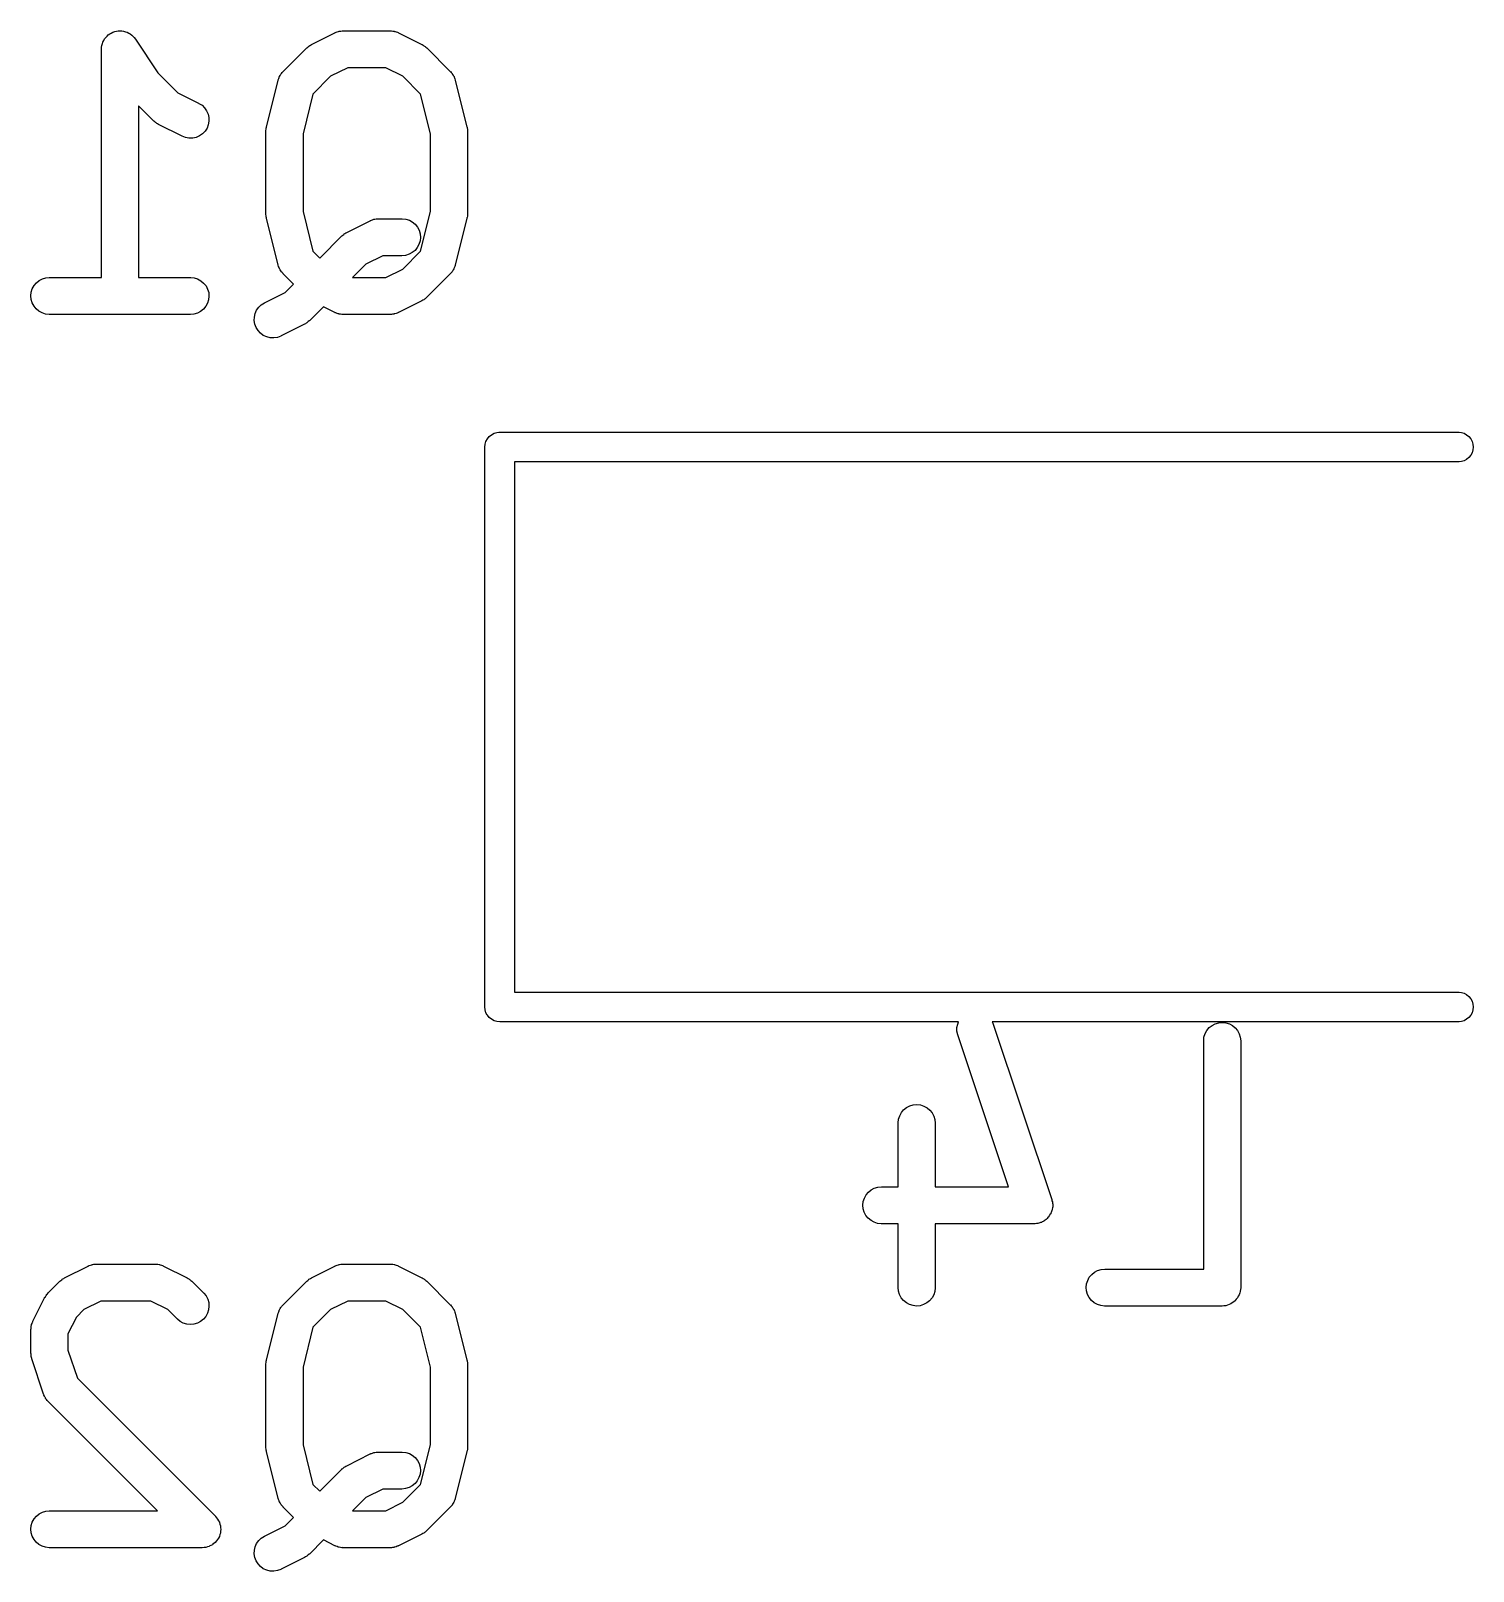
# Model space of a CAD drawing. Extents: x 108.5 to 143.7, y -108.5 to -91.4.
# Drawn here: x 137.81 to 143.66, y -98.42 to -92.18 of the extents above; entities that cross this region are included whole.
import ezdxf

# ---------------------------------------------------------------- set-up
doc = ezdxf.new("R2010")
doc.units = 0
doc.header["$MEASUREMENT"] = 0
doc.layers.add('BLACK', color=7, linetype='CONTINUOUS')

msp = doc.modelspace()

# ---------------------------------------------------------------- linework, layer by layer
at = {"layer": 'BLACK', "linetype": 'CONTINUOUS'}
for p, q in [((138.169, -92.1781), (138.177, -92.1774)), ((138.177, -92.1774), (138.177, -92.1774)), ((138.177, -92.1774), (138.184, -92.1781)), ((138.177, -92.1774), (138.177, -92.1774)), ((139.071, -92.1783), (139.077, -92.1775)), ((139.077, -92.1775), (139.079, -92.1776)), ((139.079, -92.1776), (139.081, -92.1774)), ((139.081, -92.1774), (139.271, -92.1774)), ((139.271, -92.1774), (139.272, -92.1774)), ((139.272, -92.1774), (139.275, -92.1776)), ((139.275, -92.1776), (139.277, -92.1776)), ((139.277, -92.1776), (139.282, -92.1784)), ((138.102, -92.2439), (138.103, -92.2369)), ((138.103, -92.2368), (138.105, -92.2294)), ((138.103, -92.2369), (138.103, -92.2368)), ((138.103, -92.2368), (138.103, -92.2368)), ((138.105, -92.2294), (138.107, -92.2229)), ((138.107, -92.2228), (138.111, -92.2162)), ((138.107, -92.2229), (138.107, -92.2228)), ((138.107, -92.2229), (138.107, -92.2229)), ((138.111, -92.2162), (138.114, -92.2101)), ((138.114, -92.21), (138.119, -92.2045)), ((138.114, -92.2101), (138.114, -92.21)), ((138.114, -92.2101), (138.114, -92.2101)), ((138.119, -92.2045), (138.124, -92.1989)), ((138.124, -92.1988), (138.129, -92.1943)), ((138.124, -92.1989), (138.124, -92.1988)), ((138.124, -92.1988), (138.124, -92.1988)), ((138.129, -92.1943), (138.135, -92.1897)), ((138.135, -92.1896), (138.141, -92.1863)), ((138.135, -92.1897), (138.135, -92.1896)), ((138.135, -92.1897), (138.135, -92.1897)), ((138.141, -92.1863), (138.148, -92.1829)), ((138.148, -92.1828), (138.155, -92.1808)), ((138.148, -92.1829), (138.148, -92.1828)), ((138.148, -92.1829), (138.148, -92.1829)), ((138.155, -92.1808), (138.162, -92.1787)), ((138.162, -92.1787), (138.169, -92.1781)), ((138.162, -92.1787), (138.162, -92.1787)), ((138.162, -92.1787), (138.162, -92.1787)), ((138.184, -92.1781), (138.191, -92.1789)), ((138.191, -92.1789), (138.191, -92.1789)), ((138.191, -92.1789), (138.191, -92.1789)), ((138.191, -92.1789), (138.198, -92.1811)), ((138.198, -92.1811), (138.205, -92.1832)), ((138.205, -92.1832), (138.205, -92.1832)), ((138.205, -92.1832), (138.205, -92.1832)), ((138.205, -92.1832), (138.212, -92.1868)), ((138.212, -92.1868), (138.218, -92.1901)), ((138.218, -92.1901), (138.218, -92.1902)), ((138.218, -92.1902), (138.218, -92.1902)), ((138.218, -92.1902), (138.224, -92.1948)), ((138.224, -92.1948), (138.229, -92.1994)), ((138.229, -92.1994), (138.229, -92.1995)), ((138.229, -92.1995), (138.229, -92.1995)), ((138.229, -92.1995), (138.234, -92.205)), ((138.234, -92.205), (138.239, -92.2108)), ((138.239, -92.2108), (138.33, -92.3475)), ((138.94, -92.2407), (138.942, -92.239)), ((138.942, -92.239), (138.945, -92.2371)), ((138.945, -92.2371), (138.949, -92.2352)), ((138.949, -92.2352), (138.952, -92.2329)), ((138.952, -92.2329), (139.047, -92.1853)), ((139.047, -92.1853), (139.048, -92.1848)), ((139.048, -92.1848), (139.05, -92.1841)), ((139.05, -92.1841), (139.052, -92.183)), ((139.052, -92.183), (139.057, -92.1816)), ((139.057, -92.1816), (139.062, -92.1798)), ((139.062, -92.1798), (139.064, -92.1794)), ((139.064, -92.1794), (139.066, -92.1788)), ((139.066, -92.1788), (139.071, -92.1783)), ((139.282, -92.1784), (139.287, -92.179)), ((139.287, -92.179), (139.289, -92.1797)), ((139.289, -92.1797), (139.291, -92.1801)), ((139.291, -92.1801), (139.296, -92.1819)), ((139.296, -92.1819), (139.301, -92.1834)), ((139.301, -92.1834), (139.303, -92.1845)), ((139.303, -92.1845), (139.305, -92.1853)), ((139.305, -92.1853), (139.4, -92.2329)), ((139.4, -92.2329), (139.401, -92.2334)), ((139.401, -92.2334), (139.405, -92.2357)), ((139.405, -92.2357), (139.408, -92.2377)), ((139.408, -92.2377), (139.411, -92.2397)), ((139.411, -92.2397), (139.413, -92.2414)), ((138.101, -92.2513), (138.102, -92.2439)), ((138.101, -92.2514), (138.101, -92.2513)), ((138.101, -92.2515), (138.101, -92.2514)), ((138.101, -92.2514), (138.101, -92.2514)), ((138.101, -92.2524), (138.101, -92.2515)), ((138.101, -93.1774), (138.101, -92.2524)), ((138.837, -92.3422), (138.933, -92.247)), ((138.933, -92.2462), (138.937, -92.2436)), ((138.933, -92.247), (138.933, -92.2462)), ((138.937, -92.2436), (138.94, -92.2407)), ((139.413, -92.2414), (139.416, -92.2443)), ((139.416, -92.2443), (139.42, -92.247)), ((139.42, -92.247), (139.515, -92.3422)), ((138.33, -92.3475), (138.411, -92.4288)), ((138.821, -92.3664), (138.822, -92.3644)), ((138.822, -92.3644), (138.823, -92.3623)), ((138.823, -92.3623), (138.826, -92.358)), ((138.826, -92.358), (138.828, -92.3535)), ((138.828, -92.3535), (138.83, -92.3518)), ((138.83, -92.3518), (138.831, -92.3499)), ((138.831, -92.3499), (138.834, -92.3461)), ((138.834, -92.3461), (138.837, -92.3422)), ((139.03, -92.3616), (138.958, -92.4336)), ((139.099, -92.3274), (139.03, -92.3616)), ((139.254, -92.3274), (139.099, -92.3274)), ((139.322, -92.3616), (139.254, -92.3274)), ((139.394, -92.4336), (139.322, -92.3616)), ((139.515, -92.3422), (139.516, -92.343)), ((139.516, -92.343), (139.519, -92.3469)), ((139.519, -92.3469), (139.522, -92.3507)), ((139.522, -92.3507), (139.523, -92.3526)), ((139.523, -92.3526), (139.525, -92.3544)), ((139.525, -92.3544), (139.527, -92.3589)), ((139.527, -92.3589), (139.53, -92.3633)), ((139.53, -92.3633), (139.531, -92.3654)), ((138.77, -92.5675), (138.818, -92.377)), ((138.818, -92.376), (138.82, -92.3713)), ((138.818, -92.377), (138.818, -92.376)), ((138.82, -92.3713), (138.821, -92.3664)), ((139.531, -92.3654), (139.532, -92.3674)), ((139.532, -92.3674), (139.533, -92.3723)), ((139.533, -92.3723), (139.535, -92.377)), ((139.535, -92.377), (139.582, -92.5675)), ((138.314, -92.5435), (138.251, -92.4811)), ((138.251, -92.4811), (138.251, -93.1774)), ((138.411, -92.4288), (138.495, -92.471)), ((138.495, -92.471), (138.496, -92.4715)), ((138.496, -92.4715), (138.509, -92.4795)), ((138.509, -92.4795), (138.519, -92.4897)), ((138.519, -92.4897), (138.527, -92.5017)), ((138.958, -92.4336), (138.918, -92.5949)), ((139.435, -92.5949), (139.394, -92.4336)), ((138.317, -92.5462), (138.314, -92.5435)), ((138.32, -92.5491), (138.317, -92.5462)), ((138.323, -92.5508), (138.32, -92.5491)), ((138.325, -92.5528), (138.323, -92.5508)), ((138.527, -92.5017), (138.533, -92.5151)), ((138.533, -92.5151), (138.536, -92.5294)), ((138.537, -92.5441), (138.534, -92.5585)), ((138.536, -92.5294), (138.537, -92.5441)), ((138.329, -92.5548), (138.325, -92.5528)), ((138.332, -92.5571), (138.329, -92.5548)), ((138.333, -92.5576), (138.332, -92.5571)), ((138.428, -92.6052), (138.333, -92.5576)), ((138.442, -92.6104), (138.428, -92.6052)), ((138.456, -92.6129), (138.442, -92.6104)), ((138.471, -92.6125), (138.456, -92.6129)), ((138.485, -92.6093), (138.471, -92.6125)), ((138.499, -92.6034), (138.485, -92.6093)), ((138.511, -92.595), (138.499, -92.6034)), ((138.521, -92.5844), (138.511, -92.595)), ((138.529, -92.5721), (138.521, -92.5844)), ((138.534, -92.5585), (138.529, -92.5721)), ((138.768, -92.582), (138.769, -92.5761)), ((138.768, -92.5833), (138.768, -92.582)), ((138.768, -92.5847), (138.768, -92.5833)), ((138.768, -92.5857), (138.768, -92.5847)), ((138.768, -92.919), (138.768, -92.5857)), ((138.769, -92.5701), (138.77, -92.5688)), ((138.769, -92.5761), (138.769, -92.5701)), ((138.77, -92.5688), (138.77, -92.5675)), ((138.918, -92.5949), (138.918, -92.9098)), ((139.435, -92.9098), (139.435, -92.5949)), ((139.582, -92.5675), (139.583, -92.5685)), ((139.583, -92.5685), (139.583, -92.5699)), ((139.583, -92.5699), (139.583, -92.5711)), ((139.583, -92.5711), (139.584, -92.5771)), ((139.584, -92.5771), (139.584, -92.583)), ((139.584, -92.583), (139.584, -92.5844)), ((139.584, -92.5844), (139.585, -92.5857)), ((139.585, -92.5857), (139.585, -92.919)), ((138.768, -92.9204), (138.768, -92.919)), ((138.768, -92.9217), (138.768, -92.9204)), ((138.769, -92.9276), (138.768, -92.9217)), ((138.918, -92.9098), (138.958, -93.0712)), ((139.394, -93.0712), (139.435, -92.9098)), ((139.585, -92.9201), (139.584, -92.9214)), ((139.584, -92.9214), (139.584, -92.9228)), ((139.584, -92.9228), (139.584, -92.9287)), ((139.585, -92.919), (139.585, -92.9201)), ((138.769, -92.9336), (138.769, -92.9276)), ((138.77, -92.9349), (138.769, -92.9336)), ((138.77, -92.9362), (138.77, -92.9349)), ((138.77, -92.9372), (138.77, -92.9362)), ((138.818, -93.1277), (138.77, -92.9372)), ((139.095, -92.9948), (139.19, -92.9472)), ((139.19, -92.9472), (139.191, -92.9467)), ((139.191, -92.9467), (139.193, -92.946)), ((139.193, -92.946), (139.195, -92.9449)), ((139.195, -92.9449), (139.2, -92.9435)), ((139.2, -92.9435), (139.205, -92.9417)), ((139.205, -92.9417), (139.207, -92.9414)), ((139.207, -92.9414), (139.209, -92.9407)), ((139.209, -92.9407), (139.214, -92.9402)), ((139.214, -92.9402), (139.219, -92.9394)), ((139.219, -92.9394), (139.222, -92.9395)), ((139.222, -92.9395), (139.224, -92.9393)), ((139.224, -92.9393), (139.319, -92.9393)), ((139.319, -92.9393), (139.32, -92.9393)), ((139.32, -92.9393), (139.335, -92.9409)), ((139.335, -92.9409), (139.349, -92.9453)), ((139.349, -92.9453), (139.361, -92.9524)), ((139.361, -92.9524), (139.373, -92.9618)), ((139.373, -92.9618), (139.382, -92.9732)), ((139.382, -92.9732), (139.389, -92.9862)), ((139.389, -92.9862), (139.393, -93.0002)), ((139.582, -92.9372), (139.535, -93.1277)), ((139.583, -92.9346), (139.582, -92.9359)), ((139.582, -92.9359), (139.582, -92.9372)), ((139.584, -92.9287), (139.583, -92.9346)), ((138.986, -93.0987), (139.076, -93.0089)), ((139.076, -93.0081), (139.08, -93.0055)), ((139.076, -93.0089), (139.076, -93.0081)), ((139.08, -93.0055), (139.083, -93.0026)), ((139.083, -93.0026), (139.085, -93.0009)), ((139.085, -93.0009), (139.088, -92.999)), ((139.088, -92.999), (139.091, -92.9971)), ((139.091, -92.9971), (139.095, -92.9948)), ((139.388, -93.0433), (139.381, -93.0562)), ((139.393, -93.0294), (139.388, -93.0433)), ((139.393, -93.0002), (139.394, -93.0148)), ((139.394, -93.0148), (139.393, -93.0294)), ((138.958, -93.0712), (138.986, -93.0987)), ((139.242, -93.0893), (139.173, -93.1235)), ((139.319, -93.0893), (139.242, -93.0893)), ((139.334, -93.0879), (139.319, -93.0893)), ((139.322, -93.1431), (139.394, -93.0712)), ((139.348, -93.0836), (139.334, -93.0879)), ((139.361, -93.0768), (139.348, -93.0836)), ((139.372, -93.0675), (139.361, -93.0768)), ((139.381, -93.0562), (139.372, -93.0675)), ((138.819, -93.1325), (138.818, -93.1277)), ((138.821, -93.1374), (138.819, -93.1325)), ((138.822, -93.1394), (138.821, -93.1374)), ((138.823, -93.1415), (138.822, -93.1394)), ((138.825, -93.1459), (138.823, -93.1415)), ((138.828, -93.1504), (138.825, -93.1459)), ((138.829, -93.1521), (138.828, -93.1504)), ((138.83, -93.1541), (138.829, -93.1521)), ((138.834, -93.1578), (138.83, -93.1541)), ((138.837, -93.1618), (138.834, -93.1578)), ((138.837, -93.1626), (138.837, -93.1618)), ((138.88, -93.2048), (138.837, -93.1626)), ((139.173, -93.1235), (139.119, -93.1774)), ((139.254, -93.1774), (139.322, -93.1431)), ((139.515, -93.1626), (139.42, -93.2578)), ((139.518, -93.1586), (139.515, -93.1626)), ((139.522, -93.1549), (139.518, -93.1586)), ((139.523, -93.153), (139.522, -93.1549)), ((139.524, -93.1512), (139.523, -93.153)), ((139.527, -93.1468), (139.524, -93.1512)), ((139.529, -93.1424), (139.527, -93.1468)), ((139.53, -93.1403), (139.529, -93.1424)), ((139.531, -93.1383), (139.53, -93.1403)), ((139.533, -93.1335), (139.531, -93.1383)), ((139.534, -93.1287), (139.533, -93.1335)), ((139.535, -93.1277), (139.534, -93.1287)), ((137.815, -93.2519), (137.817, -93.2373)), ((137.817, -93.2373), (137.821, -93.2233)), ((137.821, -93.2233), (137.828, -93.2104)), ((137.828, -93.2104), (137.838, -93.1992)), ((137.838, -93.1992), (137.849, -93.1899)), ((137.849, -93.1899), (137.862, -93.183)), ((137.862, -93.183), (137.876, -93.1788)), ((137.876, -93.1788), (137.89, -93.1774)), ((137.89, -93.1774), (138.101, -93.1774)), ((138.251, -93.1774), (138.462, -93.1774)), ((138.462, -93.1774), (138.463, -93.1774)), ((138.463, -93.1774), (138.477, -93.179)), ((138.477, -93.179), (138.491, -93.1834)), ((138.491, -93.1834), (138.504, -93.1905)), ((138.504, -93.1905), (138.515, -93.1999)), ((138.515, -93.1999), (138.525, -93.2113)), ((138.525, -93.2113), (138.531, -93.2243)), ((138.531, -93.2243), (138.536, -93.2383)), ((138.536, -93.2383), (138.537, -93.2529)), ((138.762, -93.2805), (138.846, -93.2384)), ((138.846, -93.2384), (138.88, -93.2048)), ((139.119, -93.1774), (139.254, -93.1774)), ((137.817, -93.2664), (137.815, -93.2519)), ((137.821, -93.2805), (137.817, -93.2664)), ((137.828, -93.2934), (137.821, -93.2805)), ((137.837, -93.3049), (137.828, -93.2934)), ((138.524, -93.2943), (138.515, -93.3056)), ((138.531, -93.2814), (138.524, -93.2943)), ((138.535, -93.2675), (138.531, -93.2814)), ((138.537, -93.2529), (138.535, -93.2675)), ((138.73, -93.3103), (138.739, -93.2984)), ((138.739, -93.2984), (138.749, -93.2883)), ((138.749, -93.2883), (138.762, -93.2805)), ((139.001, -93.296), (138.944, -93.353)), ((139.047, -93.3195), (139.001, -93.296)), ((139.4, -93.2718), (139.305, -93.3195)), ((139.404, -93.2696), (139.4, -93.2718)), ((139.408, -93.2677), (139.404, -93.2696)), ((139.41, -93.2657), (139.408, -93.2677)), ((139.413, -93.2641), (139.41, -93.2657)), ((139.416, -93.2612), (139.413, -93.2641)), ((139.419, -93.2585), (139.416, -93.2612)), ((139.42, -93.2578), (139.419, -93.2585)), ((137.848, -93.3143), (137.837, -93.3049)), ((137.861, -93.3213), (137.848, -93.3143)), ((137.875, -93.3257), (137.861, -93.3213)), ((137.889, -93.3274), (137.875, -93.3257)), ((137.89, -93.3274), (137.889, -93.3274)), ((138.462, -93.3274), (137.89, -93.3274)), ((138.476, -93.326), (138.462, -93.3274)), ((138.49, -93.3217), (138.476, -93.326)), ((138.503, -93.3148), (138.49, -93.3217)), ((138.515, -93.3056), (138.503, -93.3148)), ((138.72, -93.3525), (138.721, -93.3379)), ((138.723, -93.367), (138.72, -93.3525)), ((138.721, -93.3379), (138.724, -93.3237)), ((138.724, -93.3237), (138.73, -93.3103)), ((138.931, -93.3629), (138.928, -93.3648)), ((138.934, -93.361), (138.931, -93.3629)), ((138.936, -93.3593), (138.934, -93.361)), ((138.939, -93.3564), (138.936, -93.3593)), ((138.943, -93.3538), (138.939, -93.3564)), ((138.944, -93.353), (138.943, -93.3538)), ((139.049, -93.3203), (139.047, -93.3195)), ((139.051, -93.3213), (139.049, -93.3203)), ((139.056, -93.3229), (139.051, -93.3213)), ((139.061, -93.3247), (139.056, -93.3229)), ((139.063, -93.3251), (139.061, -93.3247)), ((139.065, -93.3257), (139.063, -93.3251)), ((139.07, -93.3263), (139.065, -93.3257)), ((139.076, -93.3272), (139.07, -93.3263)), ((139.078, -93.3271), (139.076, -93.3272)), ((139.08, -93.3274), (139.078, -93.3271)), ((139.081, -93.3274), (139.08, -93.3274)), ((139.271, -93.3274), (139.081, -93.3274)), ((139.274, -93.3272), (139.271, -93.3274)), ((139.276, -93.3273), (139.274, -93.3272)), ((139.281, -93.3265), (139.276, -93.3273)), ((139.286, -93.326), (139.281, -93.3265)), ((139.288, -93.3253), (139.286, -93.326)), ((139.29, -93.325), (139.288, -93.3253)), ((139.295, -93.3232), (139.29, -93.325)), ((139.3, -93.3217), (139.295, -93.3232)), ((139.302, -93.3207), (139.3, -93.3217)), ((139.304, -93.3199), (139.302, -93.3207)), ((139.305, -93.3195), (139.304, -93.3199)), ((138.728, -93.3807), (138.723, -93.367)), ((138.736, -93.3931), (138.728, -93.3807)), ((138.746, -93.4038), (138.736, -93.3931)), ((138.757, -93.4124), (138.746, -93.4038)), ((138.771, -93.4185), (138.757, -93.4124)), ((138.785, -93.4219), (138.771, -93.4185)), ((138.8, -93.4225), (138.785, -93.4219)), ((138.814, -93.4202), (138.8, -93.4225)), ((138.828, -93.4152), (138.814, -93.4202)), ((138.829, -93.4147), (138.828, -93.4152)), ((138.924, -93.3671), (138.829, -93.4147)), ((138.928, -93.3648), (138.924, -93.3671)), ((139.655, -93.865), (139.656, -93.8532)), ((139.656, -93.8532), (139.659, -93.8419)), ((139.659, -93.8419), (139.665, -93.8315)), ((139.665, -93.8315), (139.672, -93.8224)), ((139.672, -93.8224), (139.682, -93.8149)), ((139.682, -93.8149), (139.692, -93.8093)), ((139.692, -93.8093), (139.703, -93.8059)), ((139.703, -93.8059), (139.712, -93.805)), ((139.712, -93.805), (139.715, -93.8047)), ((139.712, -93.805), (139.712, -93.805)), ((139.715, -93.8047), (139.718, -93.805)), ((139.718, -93.805), (143.603, -93.805)), ((143.603, -93.805), (143.612, -93.8059)), ((143.612, -93.8059), (143.623, -93.8093)), ((143.623, -93.8093), (143.633, -93.8149)), ((143.633, -93.8149), (143.643, -93.8224)), ((143.643, -93.8224), (143.65, -93.8315)), ((143.65, -93.8315), (143.656, -93.8419)), ((143.656, -93.8419), (143.659, -93.8532)), ((143.659, -93.8532), (143.66, -93.865)), ((139.655, -93.868), (139.655, -93.865)), ((139.655, -96.1321), (139.655, -93.868)), ((143.603, -93.925), (139.775, -93.925)), ((139.775, -93.925), (139.775, -96.075)), ((143.612, -93.9241), (143.603, -93.925)), ((143.623, -93.9207), (143.612, -93.9241)), ((143.633, -93.9151), (143.623, -93.9207)), ((143.643, -93.9076), (143.633, -93.9151)), ((143.65, -93.8985), (143.643, -93.9076)), ((143.656, -93.8881), (143.65, -93.8985)), ((143.659, -93.8768), (143.656, -93.8881)), ((143.66, -93.865), (143.659, -93.8768)), ((139.775, -96.075), (143.603, -96.075)), ((143.603, -96.075), (143.612, -96.0759)), ((143.612, -96.0759), (143.623, -96.0793)), ((143.623, -96.0793), (143.633, -96.0849)), ((143.633, -96.0849), (143.643, -96.0924)), ((143.643, -96.0924), (143.65, -96.1015)), ((143.65, -96.1015), (143.656, -96.1119)), ((143.656, -96.1119), (143.659, -96.1232)), ((139.655, -96.135), (139.655, -96.1321)), ((139.656, -96.1468), (139.655, -96.135)), ((139.659, -96.1581), (139.656, -96.1468)), ((139.664, -96.1677), (139.659, -96.1581)), ((139.665, -96.1685), (139.664, -96.1677)), ((139.672, -96.1776), (139.665, -96.1685)), ((143.65, -96.1685), (143.643, -96.1776)), ((143.656, -96.1581), (143.65, -96.1685)), ((143.659, -96.1468), (143.656, -96.1581)), ((143.659, -96.1232), (143.66, -96.135)), ((143.66, -96.135), (143.659, -96.1468)), ((139.682, -96.1851), (139.672, -96.1776)), ((139.692, -96.1907), (139.682, -96.1851)), ((139.703, -96.1941), (139.692, -96.1907)), ((139.715, -96.1953), (139.703, -96.1941)), ((139.718, -96.195), (139.715, -96.1953)), ((141.574, -96.195), (139.718, -96.195)), ((141.568, -96.2185), (141.571, -96.2041)), ((141.568, -96.2332), (141.568, -96.2185)), ((141.571, -96.2475), (141.568, -96.2332)), ((141.571, -96.2041), (141.574, -96.195)), ((143.603, -96.195), (141.711, -96.195)), ((141.711, -96.195), (141.714, -96.201)), ((141.714, -96.201), (141.952, -96.9153)), ((142.574, -96.2428), (142.581, -96.23)), ((142.581, -96.23), (142.59, -96.2188)), ((142.59, -96.2188), (142.602, -96.2096)), ((142.602, -96.2096), (142.615, -96.2028)), ((142.615, -96.2028), (142.629, -96.1987)), ((142.629, -96.1987), (142.643, -96.1974)), ((142.643, -96.1974), (142.658, -96.1989)), ((142.658, -96.1989), (142.672, -96.2032)), ((142.672, -96.2032), (142.685, -96.2102)), ((142.685, -96.2102), (142.696, -96.2195)), ((142.696, -96.2195), (142.705, -96.2309)), ((142.705, -96.2309), (142.712, -96.2438)), ((143.612, -96.1941), (143.603, -96.195)), ((143.623, -96.1907), (143.612, -96.1941)), ((143.633, -96.1851), (143.623, -96.1907)), ((143.643, -96.1776), (143.633, -96.1851)), ((141.572, -96.2485), (141.571, -96.2475)), ((141.777, -96.864), (141.572, -96.2485)), ((142.568, -96.2713), (142.569, -96.2568)), ((142.568, -96.2724), (142.568, -96.2713)), ((142.568, -97.1974), (142.568, -96.2724)), ((142.569, -96.2568), (142.574, -96.2428)), ((142.712, -96.2438), (142.716, -96.2578)), ((142.716, -96.2578), (142.718, -96.2724)), ((142.718, -96.2724), (142.718, -97.2724)), ((141.352, -96.5521), (141.364, -96.543)), ((141.364, -96.543), (141.377, -96.5362)), ((141.377, -96.5362), (141.391, -96.532)), ((141.391, -96.532), (141.405, -96.5307)), ((141.405, -96.5307), (141.42, -96.5322)), ((141.42, -96.5322), (141.434, -96.5366)), ((141.434, -96.5366), (141.447, -96.5435)), ((141.447, -96.5435), (141.458, -96.5529)), ((141.33, -96.6047), (141.331, -96.5901)), ((141.33, -96.6057), (141.33, -96.6047)), ((141.33, -96.864), (141.33, -96.6057)), ((141.331, -96.5901), (141.336, -96.5762)), ((141.336, -96.5762), (141.343, -96.5633)), ((141.343, -96.5633), (141.352, -96.5521)), ((141.458, -96.5529), (141.467, -96.5642)), ((141.467, -96.5642), (141.474, -96.5771)), ((141.474, -96.5771), (141.478, -96.5911)), ((141.478, -96.5911), (141.48, -96.6057)), ((141.48, -96.6057), (141.48, -96.864)), ((141.188, -96.924), (141.193, -96.91)), ((141.193, -96.91), (141.2, -96.8971)), ((141.2, -96.8971), (141.209, -96.8858)), ((141.209, -96.8858), (141.22, -96.8766)), ((141.22, -96.8766), (141.233, -96.8697)), ((141.233, -96.8697), (141.247, -96.8655)), ((141.247, -96.8655), (141.262, -96.864)), ((141.262, -96.864), (141.33, -96.864)), ((141.48, -96.864), (141.777, -96.864)), ((141.952, -96.9153), (141.952, -96.9163)), ((141.952, -96.9163), (141.953, -96.9207)), ((141.953, -96.9207), (141.955, -96.925)), ((141.187, -96.9385), (141.188, -96.924)), ((141.188, -96.9531), (141.187, -96.9385)), ((141.192, -96.9671), (141.188, -96.9531)), ((141.199, -96.9801), (141.192, -96.9671)), ((141.208, -96.9915), (141.199, -96.9801)), ((141.94, -96.9856), (141.937, -96.9888)), ((141.941, -96.9832), (141.94, -96.9856)), ((141.943, -96.981), (141.941, -96.9832)), ((141.945, -96.977), (141.943, -96.981)), ((141.948, -96.9733), (141.945, -96.977)), ((141.949, -96.9706), (141.948, -96.9733)), ((141.95, -96.9681), (141.949, -96.9706)), ((141.951, -96.9638), (141.95, -96.9681)), ((141.953, -96.9597), (141.951, -96.9638)), ((141.954, -96.9569), (141.953, -96.9597)), ((141.955, -96.9497), (141.954, -96.9541)), ((141.954, -96.9541), (141.954, -96.9569)), ((141.955, -96.925), (141.955, -96.9278)), ((141.955, -96.9278), (141.955, -96.9306)), ((141.955, -96.9306), (141.956, -96.9351)), ((141.956, -96.9453), (141.955, -96.9497)), ((141.956, -96.9351), (141.956, -96.9396)), ((141.956, -96.9396), (141.956, -96.9424)), ((141.956, -96.9424), (141.956, -96.9453)), ((141.22, -97.0009), (141.208, -96.9915)), ((141.232, -97.008), (141.22, -97.0009)), ((141.246, -97.0124), (141.232, -97.008)), ((141.261, -97.014), (141.246, -97.0124)), ((141.262, -97.014), (141.261, -97.014)), ((141.33, -97.014), (141.262, -97.014)), ((141.33, -97.2724), (141.33, -97.014)), ((141.881, -97.014), (141.48, -97.014)), ((141.48, -97.014), (141.48, -97.2724)), ((141.885, -97.0136), (141.881, -97.014)), ((141.89, -97.0135), (141.885, -97.0136)), ((141.893, -97.0129), (141.89, -97.0135)), ((141.896, -97.0126), (141.893, -97.0129)), ((141.9, -97.0113), (141.896, -97.0126)), ((141.904, -97.0104), (141.9, -97.0113)), ((141.907, -97.0092), (141.904, -97.0104)), ((141.91, -97.0084), (141.907, -97.0092)), ((141.913, -97.0063), (141.91, -97.0084)), ((141.918, -97.0045), (141.913, -97.0063)), ((141.92, -97.0029), (141.918, -97.0045)), ((141.922, -97.0015), (141.92, -97.0029)), ((141.926, -96.9987), (141.922, -97.0015)), ((141.93, -96.9961), (141.926, -96.9987)), ((141.932, -96.9941), (141.93, -96.9961)), ((141.934, -96.9923), (141.932, -96.9941)), ((141.937, -96.9888), (141.934, -96.9923)), ((137.945, -97.2371), (137.949, -97.2352)), ((137.949, -97.2352), (137.952, -97.2329)), ((137.952, -97.2329), (138.047, -97.1853)), ((138.047, -97.1853), (138.048, -97.1848)), ((138.048, -97.1848), (138.05, -97.1841)), ((138.05, -97.1841), (138.052, -97.183)), ((138.052, -97.183), (138.057, -97.1816)), ((138.057, -97.1816), (138.062, -97.1798)), ((138.062, -97.1798), (138.064, -97.1794)), ((138.064, -97.1794), (138.066, -97.1788)), ((138.066, -97.1788), (138.071, -97.1783)), ((138.071, -97.1783), (138.077, -97.1775)), ((138.077, -97.1775), (138.079, -97.1776)), ((138.079, -97.1776), (138.081, -97.1774)), ((138.081, -97.1774), (138.319, -97.1774)), ((138.319, -97.1774), (138.32, -97.1774)), ((138.32, -97.1774), (138.322, -97.1776)), ((138.322, -97.1776), (138.324, -97.1776)), ((138.324, -97.1776), (138.33, -97.1784)), ((138.33, -97.1784), (138.335, -97.179)), ((138.335, -97.179), (138.337, -97.1797)), ((138.337, -97.1797), (138.339, -97.1801)), ((138.339, -97.1801), (138.344, -97.1819)), ((138.344, -97.1819), (138.349, -97.1834)), ((138.349, -97.1834), (138.351, -97.1845)), ((138.351, -97.1845), (138.353, -97.1853)), ((138.353, -97.1853), (138.448, -97.2329)), ((138.448, -97.2329), (138.449, -97.2334)), ((138.449, -97.2334), (138.452, -97.2357)), ((138.452, -97.2357), (138.456, -97.2377)), ((138.945, -97.2371), (138.949, -97.2352)), ((138.949, -97.2352), (138.952, -97.2329)), ((138.952, -97.2329), (139.047, -97.1853)), ((139.047, -97.1853), (139.048, -97.1848)), ((139.048, -97.1848), (139.05, -97.1841)), ((139.05, -97.1841), (139.052, -97.183)), ((139.052, -97.183), (139.057, -97.1816)), ((139.057, -97.1816), (139.062, -97.1798)), ((139.062, -97.1798), (139.064, -97.1794)), ((139.064, -97.1794), (139.066, -97.1788)), ((139.066, -97.1788), (139.071, -97.1783)), ((139.071, -97.1783), (139.077, -97.1775)), ((139.077, -97.1775), (139.079, -97.1776)), ((139.079, -97.1776), (139.081, -97.1774)), ((139.081, -97.1774), (139.271, -97.1774)), ((139.271, -97.1774), (139.272, -97.1774)), ((139.272, -97.1774), (139.275, -97.1776)), ((139.275, -97.1776), (139.277, -97.1776)), ((139.277, -97.1776), (139.282, -97.1784)), ((139.282, -97.1784), (139.287, -97.179)), ((139.287, -97.179), (139.289, -97.1797)), ((139.289, -97.1797), (139.291, -97.1801)), ((139.291, -97.1801), (139.296, -97.1819)), ((139.296, -97.1819), (139.301, -97.1834)), ((139.301, -97.1834), (139.303, -97.1845)), ((139.303, -97.1845), (139.305, -97.1853)), ((139.305, -97.1853), (139.4, -97.2329)), ((139.4, -97.2329), (139.401, -97.2334)), ((139.401, -97.2334), (139.405, -97.2357)), ((139.405, -97.2357), (139.408, -97.2377)), ((142.098, -97.2433), (142.104, -97.2304)), ((142.104, -97.2304), (142.114, -97.2192)), ((142.114, -97.2192), (142.125, -97.2099)), ((142.125, -97.2099), (142.138, -97.203)), ((142.138, -97.203), (142.152, -97.1988)), ((142.152, -97.1988), (142.167, -97.1974)), ((142.167, -97.1974), (142.568, -97.1974)), ((137.879, -97.3009), (137.882, -97.2978)), ((137.882, -97.2978), (137.885, -97.2946)), ((137.885, -97.2946), (137.933, -97.247)), ((137.933, -97.2462), (137.937, -97.2436)), ((137.933, -97.247), (137.933, -97.2462)), ((137.937, -97.2436), (137.94, -97.2407)), ((137.94, -97.2407), (137.942, -97.239)), ((137.942, -97.239), (137.945, -97.2371)), ((138.456, -97.2377), (138.458, -97.2397)), ((138.458, -97.2397), (138.461, -97.2414)), ((138.461, -97.2414), (138.464, -97.2443)), ((138.464, -97.2443), (138.467, -97.247)), ((138.467, -97.247), (138.515, -97.2946)), ((138.515, -97.2946), (138.516, -97.2953)), ((138.516, -97.2953), (138.525, -97.3068)), ((138.837, -97.3422), (138.933, -97.247)), ((138.933, -97.2462), (138.937, -97.2436)), ((138.933, -97.247), (138.933, -97.2462)), ((138.937, -97.2436), (138.94, -97.2407)), ((138.94, -97.2407), (138.942, -97.239)), ((138.942, -97.239), (138.945, -97.2371)), ((139.408, -97.2377), (139.411, -97.2397)), ((139.411, -97.2397), (139.413, -97.2414)), ((139.413, -97.2414), (139.416, -97.2443)), ((139.416, -97.2443), (139.42, -97.247)), ((139.42, -97.247), (139.515, -97.3422)), ((141.331, -97.2869), (141.33, -97.2724)), ((141.335, -97.301), (141.331, -97.2869)), ((141.478, -97.288), (141.474, -97.3019)), ((141.48, -97.2734), (141.478, -97.288)), ((141.48, -97.2724), (141.48, -97.2734)), ((142.092, -97.2719), (142.093, -97.2573)), ((142.093, -97.2864), (142.092, -97.2719)), ((142.093, -97.2573), (142.098, -97.2433)), ((142.097, -97.3005), (142.093, -97.2864)), ((142.714, -97.2946), (142.712, -97.3014)), ((142.716, -97.288), (142.714, -97.2946)), ((142.717, -97.2805), (142.716, -97.2875)), ((142.716, -97.2875), (142.716, -97.2877)), ((142.716, -97.2877), (142.716, -97.288)), ((142.718, -97.2734), (142.717, -97.2805)), ((142.718, -97.2724), (142.718, -97.2729)), ((142.718, -97.2729), (142.718, -97.2729)), ((142.718, -97.2729), (142.718, -97.2729)), ((142.718, -97.2729), (142.718, -97.2734)), ((137.823, -97.4093), (137.871, -97.3141)), ((137.871, -97.3131), (137.874, -97.3096)), ((137.871, -97.3141), (137.871, -97.3131)), ((137.874, -97.3096), (137.876, -97.3059)), ((137.876, -97.3059), (137.878, -97.3035)), ((137.878, -97.3035), (137.879, -97.3009)), ((138.099, -97.3274), (138.03, -97.3616)), ((138.301, -97.3274), (138.099, -97.3274)), ((138.37, -97.3616), (138.301, -97.3274)), ((138.525, -97.3068), (138.532, -97.3198)), ((138.532, -97.3198), (138.536, -97.3338)), ((138.537, -97.3484), (138.535, -97.363)), ((138.536, -97.3338), (138.537, -97.3484)), ((138.823, -97.3623), (138.826, -97.358)), ((138.826, -97.358), (138.828, -97.3535)), ((138.828, -97.3535), (138.83, -97.3518)), ((138.83, -97.3518), (138.831, -97.3499)), ((138.831, -97.3499), (138.834, -97.3461)), ((138.834, -97.3461), (138.837, -97.3422)), ((139.099, -97.3274), (139.03, -97.3616)), ((139.254, -97.3274), (139.099, -97.3274)), ((139.322, -97.3616), (139.254, -97.3274)), ((139.515, -97.3422), (139.516, -97.343)), ((139.516, -97.343), (139.519, -97.3469)), ((139.519, -97.3469), (139.522, -97.3507)), ((139.522, -97.3507), (139.523, -97.3526)), ((139.523, -97.3526), (139.525, -97.3544)), ((139.525, -97.3544), (139.527, -97.3589)), ((139.527, -97.3589), (139.53, -97.3633)), ((141.342, -97.3139), (141.335, -97.301)), ((141.352, -97.3252), (141.342, -97.3139)), ((141.363, -97.3346), (141.352, -97.3252)), ((141.376, -97.3415), (141.363, -97.3346)), ((141.39, -97.3458), (141.376, -97.3415)), ((141.404, -97.3474), (141.39, -97.3458)), ((141.419, -97.3461), (141.404, -97.3474)), ((141.433, -97.3419), (141.419, -97.3461)), ((141.446, -97.3351), (141.433, -97.3419)), ((141.457, -97.326), (141.446, -97.3351)), ((141.467, -97.3148), (141.457, -97.326)), ((141.474, -97.3019), (141.467, -97.3148)), ((142.104, -97.3134), (142.097, -97.3005)), ((142.113, -97.3249), (142.104, -97.3134)), ((142.124, -97.3343), (142.113, -97.3249)), ((142.137, -97.3413), (142.124, -97.3343)), ((142.151, -97.3457), (142.137, -97.3413)), ((142.166, -97.3474), (142.151, -97.3457)), ((142.167, -97.3474), (142.166, -97.3474)), ((142.643, -97.3474), (142.167, -97.3474)), ((142.65, -97.3467), (142.643, -97.3474)), ((142.657, -97.3461), (142.65, -97.3467)), ((142.664, -97.3439), (142.657, -97.346)), ((142.657, -97.346), (142.657, -97.346)), ((142.657, -97.346), (142.657, -97.3461)), ((142.671, -97.3419), (142.664, -97.3439)), ((142.678, -97.3384), (142.671, -97.3417)), ((142.671, -97.3417), (142.671, -97.3418)), ((142.671, -97.3418), (142.671, -97.3419)), ((142.684, -97.3351), (142.678, -97.3384)), ((142.69, -97.3304), (142.684, -97.3348)), ((142.684, -97.3348), (142.684, -97.335)), ((142.684, -97.335), (142.684, -97.3351)), ((142.695, -97.326), (142.69, -97.3304)), ((142.696, -97.3256), (142.695, -97.3258)), ((142.695, -97.3258), (142.695, -97.326)), ((142.7, -97.3202), (142.696, -97.3256)), ((142.705, -97.3148), (142.7, -97.3202)), ((142.708, -97.3081), (142.705, -97.3143)), ((142.705, -97.3143), (142.705, -97.3145)), ((142.705, -97.3145), (142.705, -97.3148)), ((142.712, -97.3019), (142.708, -97.3081)), ((142.712, -97.3014), (142.712, -97.3017)), ((142.712, -97.3017), (142.712, -97.3019)), ((137.818, -97.423), (137.82, -97.4182)), ((137.818, -97.4252), (137.818, -97.423)), ((137.82, -97.4182), (137.822, -97.4133)), ((137.822, -97.4133), (137.823, -97.4114)), ((137.823, -97.4114), (137.823, -97.4093)), ((138, -97.392), (137.965, -97.4606)), ((138.03, -97.3616), (138, -97.392)), ((138.409, -97.4007), (138.37, -97.3616)), ((138.42, -97.4099), (138.409, -97.4007)), ((138.433, -97.4169), (138.42, -97.4099)), ((138.447, -97.4211), (138.433, -97.4169)), ((138.462, -97.4226), (138.447, -97.4211)), ((138.476, -97.4212), (138.462, -97.4226)), ((138.49, -97.4171), (138.476, -97.4212)), ((138.503, -97.4102), (138.49, -97.4171)), ((138.515, -97.401), (138.503, -97.4102)), ((138.524, -97.3898), (138.515, -97.401)), ((138.531, -97.3769), (138.524, -97.3898)), ((138.535, -97.363), (138.531, -97.3769)), ((138.77, -97.5675), (138.818, -97.377)), ((138.818, -97.376), (138.82, -97.3713)), ((138.818, -97.377), (138.818, -97.376)), ((138.82, -97.3713), (138.821, -97.3664)), ((138.821, -97.3664), (138.822, -97.3644)), ((138.822, -97.3644), (138.823, -97.3623)), ((139.03, -97.3616), (138.958, -97.4336)), ((139.394, -97.4336), (139.322, -97.3616)), ((139.53, -97.3633), (139.531, -97.3654)), ((139.531, -97.3654), (139.532, -97.3674)), ((139.532, -97.3674), (139.533, -97.3723)), ((139.533, -97.3723), (139.535, -97.377)), ((139.535, -97.377), (139.582, -97.5675)), ((137.815, -97.4418), (137.816, -97.4396)), ((137.815, -97.4429), (137.815, -97.4418)), ((137.815, -97.5381), (137.815, -97.4429)), ((137.816, -97.4374), (137.817, -97.4324)), ((137.816, -97.4396), (137.816, -97.4374)), ((137.817, -97.4273), (137.818, -97.4252)), ((137.817, -97.4324), (137.817, -97.4273)), ((137.965, -97.4606), (137.965, -97.5259)), ((138.958, -97.4336), (138.918, -97.5949)), ((139.435, -97.5949), (139.394, -97.4336)), ((137.816, -97.5423), (137.815, -97.5381)), ((137.816, -97.5465), (137.816, -97.5423)), ((137.817, -97.5495), (137.816, -97.5465)), ((137.965, -97.5259), (138.004, -97.6404)), ((137.817, -97.5527), (137.817, -97.5495)), ((137.818, -97.5567), (137.817, -97.5527)), ((137.819, -97.5608), (137.818, -97.5567)), ((137.819, -97.5618), (137.819, -97.5608)), ((137.867, -97.7047), (137.819, -97.5618)), ((138.768, -97.582), (138.769, -97.5761)), ((138.768, -97.5833), (138.768, -97.582)), ((138.768, -97.5847), (138.768, -97.5833)), ((138.768, -97.5857), (138.768, -97.5847)), ((138.768, -97.919), (138.768, -97.5857)), ((138.769, -97.5701), (138.77, -97.5688)), ((138.769, -97.5761), (138.769, -97.5701)), ((138.77, -97.5688), (138.77, -97.5675)), ((138.918, -97.5949), (138.918, -97.9098)), ((139.435, -97.9098), (139.435, -97.5949)), ((139.582, -97.5675), (139.583, -97.5685)), ((139.583, -97.5685), (139.583, -97.5699)), ((139.583, -97.5699), (139.583, -97.5711)), ((139.583, -97.5711), (139.584, -97.5771)), ((139.584, -97.5771), (139.584, -97.583)), ((139.584, -97.583), (139.584, -97.5844)), ((139.584, -97.5844), (139.585, -97.5857)), ((139.585, -97.5857), (139.585, -97.919)), ((138.004, -97.6404), (138.563, -98.1993)), ((137.868, -97.7067), (137.867, -97.7047)), ((137.868, -97.7088), (137.868, -97.7067)), ((137.871, -97.7134), (137.868, -97.7088)), ((137.873, -97.718), (137.871, -97.7134)), ((137.874, -97.7198), (137.873, -97.718)), ((137.875, -97.7218), (137.874, -97.7198)), ((137.878, -97.7258), (137.875, -97.7218)), ((137.881, -97.73), (137.878, -97.7258)), ((137.883, -97.7315), (137.881, -97.73)), ((137.884, -97.7332), (137.883, -97.7315)), ((137.885, -97.734), (137.884, -97.7332)), ((138.328, -98.1774), (137.885, -97.734)), ((138.768, -97.9204), (138.768, -97.919)), ((138.768, -97.9217), (138.768, -97.9204)), ((138.769, -97.9276), (138.768, -97.9217)), ((138.918, -97.9098), (138.958, -98.0712)), ((139.394, -98.0712), (139.435, -97.9098)), ((139.585, -97.9201), (139.584, -97.9214)), ((139.584, -97.9214), (139.584, -97.9228)), ((139.584, -97.9228), (139.584, -97.9287)), ((139.585, -97.919), (139.585, -97.9201)), ((138.769, -97.9336), (138.769, -97.9276)), ((138.77, -97.9349), (138.769, -97.9336)), ((138.77, -97.9362), (138.77, -97.9349)), ((138.77, -97.9372), (138.77, -97.9362)), ((138.818, -98.1277), (138.77, -97.9372)), ((139.095, -97.9948), (139.19, -97.9472)), ((139.19, -97.9472), (139.191, -97.9467)), ((139.191, -97.9467), (139.193, -97.946)), ((139.193, -97.946), (139.195, -97.9449)), ((139.195, -97.9449), (139.2, -97.9435)), ((139.2, -97.9435), (139.205, -97.9417)), ((139.205, -97.9417), (139.207, -97.9414)), ((139.207, -97.9414), (139.209, -97.9407)), ((139.209, -97.9407), (139.214, -97.9402)), ((139.214, -97.9402), (139.219, -97.9394)), ((139.219, -97.9394), (139.222, -97.9395)), ((139.222, -97.9395), (139.224, -97.9393)), ((139.224, -97.9393), (139.319, -97.9393)), ((139.319, -97.9393), (139.32, -97.9393)), ((139.32, -97.9393), (139.335, -97.9409)), ((139.335, -97.9409), (139.349, -97.9453)), ((139.349, -97.9453), (139.361, -97.9524)), ((139.361, -97.9524), (139.373, -97.9618)), ((139.373, -97.9618), (139.382, -97.9732)), ((139.382, -97.9732), (139.389, -97.9862)), ((139.582, -97.9372), (139.535, -98.1277)), ((139.583, -97.9346), (139.582, -97.9359)), ((139.582, -97.9359), (139.582, -97.9372)), ((139.584, -97.9287), (139.583, -97.9346)), ((138.986, -98.0987), (139.076, -98.0089)), ((139.076, -98.0081), (139.08, -98.0055)), ((139.076, -98.0089), (139.076, -98.0081)), ((139.08, -98.0055), (139.083, -98.0026)), ((139.083, -98.0026), (139.085, -98.0009)), ((139.085, -98.0009), (139.088, -97.999)), ((139.088, -97.999), (139.091, -97.9971)), ((139.091, -97.9971), (139.095, -97.9948)), ((139.388, -98.0433), (139.381, -98.0562)), ((139.393, -98.0294), (139.388, -98.0433)), ((139.389, -97.9862), (139.393, -98.0002)), ((139.393, -98.0002), (139.394, -98.0148)), ((139.394, -98.0148), (139.393, -98.0294)), ((138.958, -98.0712), (138.986, -98.0987)), ((139.242, -98.0893), (139.173, -98.1235)), ((139.319, -98.0893), (139.242, -98.0893)), ((139.334, -98.0879), (139.319, -98.0893)), ((139.322, -98.1431), (139.394, -98.0712)), ((139.348, -98.0836), (139.334, -98.0879)), ((139.361, -98.0768), (139.348, -98.0836)), ((139.372, -98.0675), (139.361, -98.0768)), ((139.381, -98.0562), (139.372, -98.0675)), ((138.819, -98.1325), (138.818, -98.1277)), ((138.821, -98.1374), (138.819, -98.1325)), ((138.822, -98.1394), (138.821, -98.1374)), ((138.823, -98.1415), (138.822, -98.1394)), ((138.825, -98.1459), (138.823, -98.1415)), ((138.828, -98.1504), (138.825, -98.1459)), ((138.829, -98.1521), (138.828, -98.1504)), ((138.83, -98.1541), (138.829, -98.1521)), ((138.834, -98.1578), (138.83, -98.1541)), ((138.837, -98.1618), (138.834, -98.1578)), ((138.837, -98.1626), (138.837, -98.1618)), ((138.88, -98.2048), (138.837, -98.1626)), ((139.173, -98.1235), (139.119, -98.1774)), ((139.254, -98.1774), (139.322, -98.1431)), ((139.515, -98.1626), (139.42, -98.2578)), ((139.518, -98.1586), (139.515, -98.1626)), ((139.522, -98.1549), (139.518, -98.1586)), ((139.523, -98.153), (139.522, -98.1549)), ((139.524, -98.1512), (139.523, -98.153)), ((139.527, -98.1468), (139.524, -98.1512)), ((139.529, -98.1424), (139.527, -98.1468)), ((139.53, -98.1403), (139.529, -98.1424)), ((139.531, -98.1383), (139.53, -98.1403)), ((139.533, -98.1335), (139.531, -98.1383)), ((139.534, -98.1287), (139.533, -98.1335)), ((139.535, -98.1277), (139.534, -98.1287)), ((137.817, -98.2373), (137.821, -98.2233)), ((137.821, -98.2233), (137.828, -98.2104)), ((137.828, -98.2104), (137.838, -98.1992)), ((137.838, -98.1992), (137.849, -98.1899)), ((137.849, -98.1899), (137.862, -98.183)), ((137.862, -98.183), (137.876, -98.1788)), ((137.876, -98.1788), (137.89, -98.1774)), ((137.89, -98.1774), (138.328, -98.1774)), ((138.563, -98.1993), (138.563, -98.1999)), ((138.563, -98.1999), (138.563, -98.1999)), ((138.563, -98.1999), (138.563, -98.1999)), ((138.563, -98.1999), (138.563, -98.2001)), ((138.563, -98.2001), (138.568, -98.2058)), ((138.568, -98.2058), (138.572, -98.2113)), ((138.572, -98.2113), (138.572, -98.2114)), ((138.572, -98.2114), (138.572, -98.2115)), ((138.572, -98.2115), (138.576, -98.2179)), ((138.576, -98.2179), (138.579, -98.2243)), ((138.579, -98.2243), (138.579, -98.2244)), ((138.579, -98.2244), (138.579, -98.2245)), ((138.579, -98.2245), (138.581, -98.2314)), ((138.581, -98.2314), (138.583, -98.2383)), ((138.846, -98.2384), (138.88, -98.2048)), ((139.119, -98.1774), (139.254, -98.1774)), ((137.815, -98.2519), (137.817, -98.2373)), ((137.817, -98.2664), (137.815, -98.2519)), ((137.821, -98.2805), (137.817, -98.2664)), ((137.828, -98.2934), (137.821, -98.2805)), ((137.837, -98.3049), (137.828, -98.2934)), ((138.572, -98.2945), (138.567, -98.3)), ((138.575, -98.288), (138.572, -98.2943)), ((138.572, -98.2943), (138.572, -98.2944)), ((138.572, -98.2944), (138.572, -98.2945)), ((138.579, -98.2817), (138.575, -98.288)), ((138.581, -98.2742), (138.579, -98.2814)), ((138.579, -98.2814), (138.579, -98.2816)), ((138.579, -98.2816), (138.579, -98.2817)), ((138.583, -98.2677), (138.581, -98.2742)), ((138.583, -98.2383), (138.583, -98.2385)), ((138.583, -98.2385), (138.583, -98.2386)), ((138.583, -98.2386), (138.584, -98.2459)), ((138.584, -98.2602), (138.583, -98.2675)), ((138.583, -98.2675), (138.583, -98.2676)), ((138.583, -98.2676), (138.583, -98.2677)), ((138.584, -98.2459), (138.585, -98.2529)), ((138.585, -98.2532), (138.584, -98.2602)), ((138.585, -98.2529), (138.585, -98.253)), ((138.585, -98.253), (138.585, -98.2532)), ((138.739, -98.2984), (138.749, -98.2883)), ((138.749, -98.2883), (138.762, -98.2805)), ((138.762, -98.2805), (138.846, -98.2384)), ((139.001, -98.296), (138.944, -98.353)), ((139.047, -98.3195), (139.001, -98.296)), ((139.4, -98.2718), (139.305, -98.3195)), ((139.404, -98.2696), (139.4, -98.2718)), ((139.408, -98.2677), (139.404, -98.2696)), ((139.41, -98.2657), (139.408, -98.2677)), ((139.413, -98.2641), (139.41, -98.2657)), ((139.416, -98.2612), (139.413, -98.2641)), ((139.419, -98.2585), (139.416, -98.2612)), ((139.42, -98.2578), (139.419, -98.2585)), ((137.848, -98.3143), (137.837, -98.3049)), ((137.861, -98.3213), (137.848, -98.3143)), ((137.875, -98.3257), (137.861, -98.3213)), ((137.889, -98.3274), (137.875, -98.3257)), ((137.89, -98.3274), (137.889, -98.3274)), ((138.51, -98.3274), (137.89, -98.3274)), ((138.517, -98.3267), (138.51, -98.3274)), ((138.524, -98.326), (138.517, -98.3267)), ((138.531, -98.3239), (138.524, -98.326)), ((138.524, -98.326), (138.524, -98.326)), ((138.524, -98.326), (138.524, -98.326)), ((138.538, -98.3218), (138.531, -98.3239)), ((138.544, -98.3184), (138.538, -98.3217)), ((138.538, -98.3217), (138.538, -98.3218)), ((138.538, -98.3218), (138.538, -98.3218)), ((138.551, -98.315), (138.544, -98.3184)), ((138.557, -98.3102), (138.551, -98.3148)), ((138.551, -98.3148), (138.551, -98.3149)), ((138.551, -98.3149), (138.551, -98.315)), ((138.562, -98.3058), (138.557, -98.3102)), ((138.567, -98.3), (138.562, -98.3056)), ((138.562, -98.3056), (138.562, -98.3057)), ((138.562, -98.3057), (138.562, -98.3058)), ((138.72, -98.3525), (138.721, -98.3379)), ((138.723, -98.367), (138.72, -98.3525)), ((138.721, -98.3379), (138.724, -98.3237)), ((138.724, -98.3237), (138.73, -98.3103)), ((138.73, -98.3103), (138.739, -98.2984)), ((138.936, -98.3593), (138.934, -98.361)), ((138.939, -98.3564), (138.936, -98.3593)), ((138.943, -98.3538), (138.939, -98.3564)), ((138.944, -98.353), (138.943, -98.3538)), ((139.049, -98.3203), (139.047, -98.3195)), ((139.051, -98.3213), (139.049, -98.3203)), ((139.056, -98.3229), (139.051, -98.3213)), ((139.061, -98.3247), (139.056, -98.3229)), ((139.063, -98.3251), (139.061, -98.3247)), ((139.065, -98.3257), (139.063, -98.3251)), ((139.07, -98.3263), (139.065, -98.3257)), ((139.076, -98.3272), (139.07, -98.3263)), ((139.078, -98.3271), (139.076, -98.3272)), ((139.08, -98.3274), (139.078, -98.3271)), ((139.081, -98.3274), (139.08, -98.3274)), ((139.271, -98.3274), (139.081, -98.3274)), ((139.274, -98.3272), (139.271, -98.3274)), ((139.276, -98.3273), (139.274, -98.3272)), ((139.281, -98.3265), (139.276, -98.3273)), ((139.286, -98.326), (139.281, -98.3265)), ((139.288, -98.3253), (139.286, -98.326)), ((139.29, -98.325), (139.288, -98.3253)), ((139.295, -98.3232), (139.29, -98.325)), ((139.3, -98.3217), (139.295, -98.3232)), ((139.302, -98.3207), (139.3, -98.3217)), ((139.304, -98.3199), (139.302, -98.3207)), ((139.305, -98.3195), (139.304, -98.3199)), ((138.728, -98.3807), (138.723, -98.367)), ((138.736, -98.3931), (138.728, -98.3807)), ((138.746, -98.4038), (138.736, -98.3931)), ((138.757, -98.4124), (138.746, -98.4038)), ((138.771, -98.4185), (138.757, -98.4124)), ((138.785, -98.4219), (138.771, -98.4185)), ((138.8, -98.4225), (138.785, -98.4219)), ((138.814, -98.4202), (138.8, -98.4225)), ((138.828, -98.4152), (138.814, -98.4202)), ((138.829, -98.4147), (138.828, -98.4152)), ((138.924, -98.3671), (138.829, -98.4147)), ((138.928, -98.3648), (138.924, -98.3671)), ((138.931, -98.3629), (138.928, -98.3648)), ((138.934, -98.361), (138.931, -98.3629))]:
    msp.add_line(p, q, dxfattribs=at)

doc.saveas('drawing.dxf')
